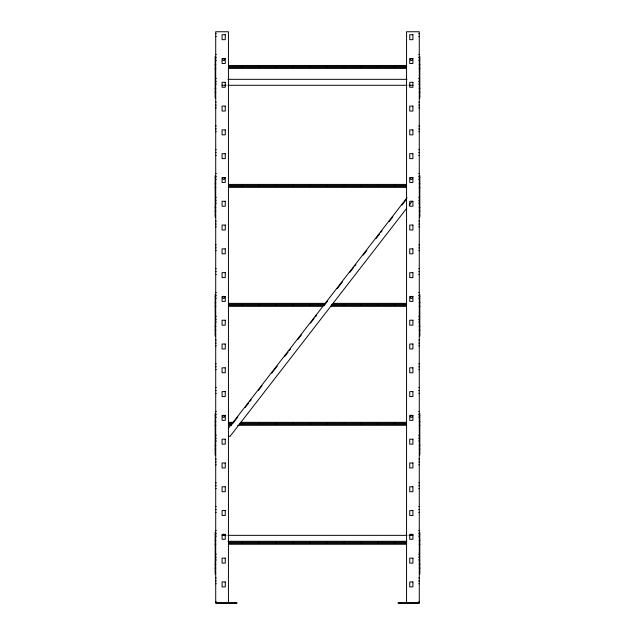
<?xml version="1.0" encoding="UTF-8"?>
<svg xmlns="http://www.w3.org/2000/svg" width="635" height="635" viewBox="0 0 635 635"><rect width="100%" height="100%" fill="white"/><g stroke="black" fill="none" stroke-linecap="round" stroke-linejoin="round"><path stroke-width="0.95" d="M224.695 535.599L224.203 534.487A1.119 1.119 0 0 0 223.139 534.487L222.647 535.599M412.353 535.599L411.861 534.487A1.119 1.119 0 0 0 410.797 534.487L410.305 535.599M228.346 428.411L406.987 197.739M232.41 424.005L237.855 416.965M245.126 407.583L248.753 402.892M249.968 401.328L251.182 399.764M258.445 390.382L262.08 385.691M271.772 373.182L277.217 366.141M284.488 356.759L288.115 352.068M289.33 350.504L290.544 348.94M297.807 339.558L301.442 334.867M310.523 323.136L314.158 318.445M315.373 316.881L316.579 315.317M323.85 305.935L327.485 301.244M337.169 288.734L342.622 281.694M349.885 272.312L353.52 267.621M354.735 266.057L355.941 264.493M363.212 255.111L366.847 250.42M375.928 238.689L379.563 233.998M380.77 232.434L381.984 230.87M389.247 221.488L392.882 216.797M401.971 205.065L406.209 199.596M406.694 208.264L229.862 436.586L228.394 435.586M409.115 205.137L412.139 201.224M215.717 33.734L216.249 33.734M418.751 33.734L419.283 33.734M215.717 36.528L216.249 36.528M418.751 36.528L419.283 36.528M215.717 54.554L216.249 54.554M418.751 54.554L419.283 54.554M215.717 56.531L215.186 56.531L215.186 98.171L215.717 98.171M419.283 56.531L419.814 56.531L419.814 98.171L419.283 98.171M215.717 57.523L216.249 57.523M418.751 57.523L419.283 57.523M215.186 58.515L215.717 58.515M419.283 58.515L419.814 58.515M215.717 60.317L216.249 60.317M418.751 60.317L419.283 60.317M215.717 64.46L215.186 64.46A2.484 0.691 0 0 1 215.638 64.564M419.283 64.46L419.814 64.46A2.484 0.691 0 0 0 419.362 64.564M215.186 64.976L215.717 64.976M419.283 64.976L419.814 64.976M228.679 65.453L406.392 65.453M228.679 66.445L406.392 66.445M228.679 67.437L406.392 67.437M215.717 68.294L215.186 68.294A2.484 0.691 0 0 1 215.638 68.397M419.283 68.294L419.814 68.294A2.484 0.691 0 0 0 419.362 68.397M228.679 68.429L406.392 68.429M215.186 68.81L215.717 68.81M419.283 68.81L419.814 68.81M215.717 78.343L216.249 78.343M418.751 78.343L419.283 78.343M228.013 79.335L406.987 79.335M215.717 81.32L216.249 81.32M418.751 81.32L419.283 81.32M215.717 84.114L216.249 84.114M418.751 84.114L419.283 84.114M222.083 85.28L226.036 85.28M228.013 85.28L406.987 85.28M408.964 85.28L412.917 85.28M215.717 88.257L215.186 88.257A2.484 0.691 0 0 1 215.638 88.36M419.283 88.257L419.814 88.257A2.484 0.691 0 0 0 419.362 88.36M215.186 88.765L215.717 88.765M419.283 88.765L419.814 88.765M215.717 92.083L215.186 92.083A2.484 0.691 0 0 1 215.638 92.186M419.283 92.083L419.814 92.083A2.484 0.691 0 0 0 419.362 92.186M215.186 92.599L215.717 92.599M419.283 92.599L419.814 92.599M215.186 96.187L215.717 96.187M419.283 96.187L419.814 96.187M215.717 102.132L216.249 102.132M418.751 102.132L419.283 102.132M215.717 105.108L216.249 105.108M418.751 105.108L419.283 105.108M215.717 107.902L216.249 107.902M418.751 107.902L419.283 107.902M215.717 125.928L216.249 125.928M418.751 125.928L419.283 125.928M215.717 128.897L216.249 128.897M418.751 128.897L419.283 128.897M215.717 131.691L216.249 131.691M418.751 131.691L419.283 131.691M215.717 149.717L216.249 149.717M418.751 149.717L419.283 149.717M215.717 152.694L216.249 152.694M418.751 152.694L419.283 152.694M215.717 155.488L216.249 155.488M418.751 155.488L419.283 155.488M215.717 173.506L216.249 173.506M418.751 173.506L419.283 173.506M215.717 175.49L215.186 175.49L215.186 217.13L215.717 217.13M419.283 175.49L419.814 175.49L419.814 217.13L419.283 217.13M215.717 176.482L216.249 176.482M418.751 176.482L419.283 176.482M215.186 177.475L215.717 177.475M419.283 177.475L419.814 177.475M215.717 179.276L216.249 179.276M418.751 179.276L419.283 179.276M215.717 183.42L215.186 183.42A2.484 0.691 0 0 1 215.638 183.523M419.283 183.42L419.814 183.42A2.484 0.691 0 0 0 419.362 183.523M215.186 183.936L215.717 183.936M419.283 183.936L419.814 183.936M228.679 184.412L406.392 184.412M228.679 185.404L406.392 185.404M228.679 186.396L406.392 186.396M215.717 187.254L215.186 187.254A2.484 0.691 0 0 1 215.638 187.357M419.283 187.254L419.814 187.254A2.484 0.691 0 0 0 419.362 187.357M228.679 187.388L406.392 187.388M215.186 187.769L215.717 187.769M419.283 187.769L419.814 187.769M215.717 197.302L216.249 197.302M418.751 197.302L419.283 197.302M215.717 200.279L216.249 200.279M418.751 200.279L419.283 200.279M215.717 203.073L216.249 203.073M418.751 203.073L419.283 203.073M215.717 207.216L215.186 207.216A2.484 0.691 0 0 1 215.638 207.32M419.283 207.216L419.814 207.216A2.484 0.691 0 0 0 419.362 207.32M215.186 207.724L215.717 207.724M419.283 207.724L419.814 207.724M215.717 211.042L215.186 211.042A2.484 0.691 0 0 1 215.638 211.145M419.283 211.042L419.814 211.042A2.484 0.691 0 0 0 419.362 211.145M215.186 211.558L215.717 211.558M419.283 211.558L419.814 211.558M215.186 215.146L215.717 215.146M419.283 215.146L419.814 215.146M215.717 221.091L216.249 221.091M418.751 221.091L419.283 221.091M215.717 224.068L216.249 224.068M418.751 224.068L419.283 224.068M215.717 226.862L216.249 226.862M418.751 226.862L419.283 226.862M215.717 244.888L216.249 244.888M418.751 244.888L419.283 244.888M215.717 247.856L216.249 247.856M418.751 247.856L419.283 247.856M215.717 250.65L216.249 250.65M418.751 250.65L419.283 250.65M215.717 268.676L216.249 268.676M418.751 268.676L419.283 268.676M215.717 271.653L216.249 271.653M418.751 271.653L419.283 271.653M215.717 274.447L216.249 274.447M418.751 274.447L419.283 274.447M215.717 292.465L216.249 292.465M418.751 292.465L419.283 292.465M215.717 294.449L215.186 294.449L215.186 336.09L215.717 336.09M419.283 294.449L419.814 294.449L419.814 336.09L419.283 336.09M215.717 295.442L216.249 295.442M418.751 295.442L419.283 295.442M215.186 296.434L215.717 296.434M419.283 296.434L419.814 296.434M215.717 298.236L216.249 298.236M418.751 298.236L419.283 298.236M215.717 302.379L215.186 302.379A2.484 0.691 0 0 1 215.638 302.482M419.283 302.379L419.814 302.379A2.484 0.691 0 0 0 419.362 302.482M215.186 302.895L215.717 302.895M419.283 302.895L419.814 302.895M228.679 303.371L325.438 303.371M333.335 303.371L406.392 303.371M228.679 304.363L324.445 304.363M331.359 304.363L406.392 304.363M228.679 305.356L324.445 305.356M331.359 305.356L406.392 305.356M215.717 306.213L215.186 306.213A2.484 0.691 0 0 1 215.638 306.316M419.283 306.213L419.814 306.213A2.484 0.691 0 0 0 419.362 306.316M228.679 306.348L322.477 306.348M330.375 306.348L406.392 306.348M215.186 306.729L215.717 306.729M419.283 306.729L419.814 306.729M215.717 316.262L216.249 316.262M418.751 316.262L419.283 316.262M215.717 319.238L216.249 319.238M418.751 319.238L419.283 319.238M215.717 322.032L216.249 322.032M418.751 322.032L419.283 322.032M215.717 326.176L215.186 326.176A2.484 0.691 0 0 1 215.638 326.279M419.283 326.176L419.814 326.176A2.484 0.691 0 0 0 419.362 326.279M215.186 326.684L215.717 326.684M419.283 326.684L419.814 326.684M215.717 330.002L215.186 330.002A2.484 0.691 0 0 1 215.638 330.105M419.283 330.002L419.814 330.002A2.484 0.691 0 0 0 419.362 330.105M215.186 330.517L215.717 330.517M419.283 330.517L419.814 330.517M215.186 334.105L215.717 334.105M419.283 334.105L419.814 334.105M215.717 340.05L216.249 340.05M418.751 340.05L419.283 340.05M215.717 343.027L216.249 343.027M418.751 343.027L419.283 343.027M215.717 345.821L216.249 345.821M418.751 345.821L419.283 345.821M215.717 363.847L216.249 363.847M418.751 363.847L419.283 363.847M215.717 366.816L216.249 366.816M418.751 366.816L419.283 366.816M215.717 369.61L216.249 369.61M418.751 369.61L419.283 369.61M215.717 387.636L216.249 387.636M418.751 387.636L419.283 387.636M215.717 390.612L216.249 390.612M418.751 390.612L419.283 390.612M215.717 393.406L216.249 393.406M418.751 393.406L419.283 393.406M215.717 411.424L216.249 411.424M418.751 411.424L419.283 411.424M215.717 413.409L215.186 413.409L215.186 455.049L215.717 455.049M419.283 413.409L419.814 413.409L419.814 455.049L419.283 455.049M215.717 414.401L216.249 414.401M418.751 414.401L419.283 414.401M215.186 415.393L215.717 415.393M419.283 415.393L419.814 415.393M215.717 417.195L216.249 417.195M418.751 417.195L419.283 417.195M215.717 421.338L215.186 421.338A2.484 0.691 0 0 1 215.638 421.442M419.283 421.338L419.814 421.338A2.484 0.691 0 0 0 419.362 421.442M215.186 421.854L215.717 421.854M419.283 421.854L419.814 421.854M228.679 422.331L233.616 422.331M240.53 422.331L406.392 422.331M228.679 423.323L232.632 423.323M239.538 423.323L406.392 423.323M228.679 424.315L231.64 424.315M239.538 424.315L406.392 424.315M215.717 425.172L215.186 425.172A2.484 0.691 0 0 1 215.638 425.275M419.283 425.172L419.814 425.172A2.484 0.691 0 0 0 419.362 425.275M228.679 425.307L231.64 425.307M237.561 425.307L406.392 425.307M215.186 425.688L215.717 425.688M419.283 425.688L419.814 425.688M215.717 435.221L216.249 435.221M418.751 435.221L419.283 435.221M215.717 438.198L216.249 438.198M418.751 438.198L419.283 438.198M215.717 440.992L216.249 440.992M418.751 440.992L419.283 440.992M215.717 445.135L215.186 445.135A2.484 0.691 0 0 1 215.638 445.238M419.283 445.135L419.814 445.135A2.484 0.691 0 0 0 419.362 445.238M215.186 445.643L215.717 445.643M419.283 445.643L419.814 445.643M215.717 448.961L215.186 448.961A2.484 0.691 0 0 1 215.638 449.064M419.283 448.961L419.814 448.961A2.484 0.691 0 0 0 419.362 449.064M215.186 449.477L215.717 449.477M419.283 449.477L419.814 449.477M215.186 453.065L215.717 453.065M419.283 453.065L419.814 453.065M215.717 459.01L216.249 459.01M418.751 459.01L419.283 459.01M215.717 461.986L216.249 461.986M418.751 461.986L419.283 461.986M215.717 464.78L216.249 464.78M418.751 464.78L419.283 464.78M215.717 482.806L216.249 482.806M418.751 482.806L419.283 482.806M215.717 485.775L216.249 485.775M418.751 485.775L419.283 485.775M215.717 488.569L216.249 488.569M418.751 488.569L419.283 488.569M215.717 506.595L216.249 506.595M418.751 506.595L419.283 506.595M215.717 509.572L216.249 509.572M418.751 509.572L419.283 509.572M215.717 512.366L216.249 512.366M418.751 512.366L419.283 512.366M215.717 530.384L216.249 530.384M418.751 530.384L419.283 530.384M215.717 532.368L215.186 532.368L215.186 574.008L215.717 574.008M419.283 532.368L419.814 532.368L419.814 574.008L419.283 574.008M215.717 533.36L216.249 533.36M418.751 533.36L419.283 533.36M215.186 534.352L215.717 534.352M419.283 534.352L419.814 534.352M222.083 535.345L226.036 535.345M228.013 535.345L406.987 535.345M408.964 535.345L412.917 535.345M215.717 536.154L216.249 536.154M418.751 536.154L419.283 536.154M215.717 540.298L215.186 540.298A2.484 0.691 0 0 1 215.638 540.401M419.283 540.298L419.814 540.298A2.484 0.691 0 0 0 419.362 540.401M215.186 540.814L215.717 540.814M419.283 540.814L419.814 540.814M228.013 541.29L406.987 541.29M228.679 542.282L406.392 542.282M228.679 543.274L406.392 543.274M215.717 544.131L215.186 544.131A2.484 0.691 0 0 1 215.638 544.235M419.283 544.131L419.814 544.131A2.484 0.691 0 0 0 419.362 544.235M228.679 544.266L406.392 544.266M215.186 544.647L215.717 544.647M419.283 544.647L419.814 544.647M215.717 554.18L216.249 554.18M418.751 554.18L419.283 554.18M215.717 557.157L216.249 557.157M418.751 557.157L419.283 557.157M215.717 559.951L216.249 559.951M418.751 559.951L419.283 559.951M215.717 564.094L215.186 564.094A2.484 0.691 0 0 1 215.638 564.197M419.283 564.094L419.814 564.094A2.484 0.691 0 0 0 419.362 564.197M215.186 564.602L215.717 564.602M419.283 564.602L419.814 564.602M215.717 567.92L215.186 567.92A2.484 0.691 0 0 1 215.638 568.023M419.283 567.92L419.814 567.92A2.484 0.691 0 0 0 419.362 568.023M215.186 568.436L215.717 568.436M419.283 568.436L419.814 568.436M215.186 572.024L215.717 572.024M419.283 572.024L419.814 572.024M215.717 577.969L216.249 577.969M418.751 577.969L419.283 577.969M215.717 580.946L216.249 580.946M418.751 580.946L419.283 580.946M215.717 583.74L216.249 583.74M418.751 583.74L419.283 583.74M215.717 601.766L216.249 601.766M418.751 601.766L419.283 601.766M215.717 602.758L236.926 602.758L236.926 603.25L215.717 603.25L215.717 31.75L228.441 31.75L228.441 602.758M419.283 602.758L398.074 602.758L398.074 603.25L419.283 603.25L419.283 31.75L406.559 31.75L406.559 602.758M400.201 602.758L400.201 603.25M234.799 602.758L234.799 603.25M222.647 59.253L223.139 60.365A1.119 1.119 0 0 0 224.203 60.365L224.726 59.507L224.203 58.65A1.119 1.119 0 0 0 223.139 58.65L222.647 59.253M222.647 178.213L223.139 179.324A1.119 1.119 0 0 0 224.203 179.324L224.726 178.467L224.203 177.609A1.119 1.119 0 0 0 223.139 177.609L222.647 178.213M241.713 66.81C242.372 68.723 243.276 65.461 241.713 66.81M222.647 297.172L223.139 298.283A1.119 1.119 0 0 0 224.203 298.283L224.726 297.426L224.203 296.569A1.119 1.119 0 0 0 223.139 296.569L222.647 297.172M241.713 185.769C242.372 187.682 243.276 184.42 241.713 185.769M258.675 66.81C259.342 68.723 260.239 65.461 258.675 66.81M222.647 416.131L223.139 417.243A1.119 1.119 0 0 0 224.203 417.243L224.726 416.385L224.203 415.528A1.119 1.119 0 0 0 223.139 415.528L222.647 416.131M241.713 304.729C242.372 306.641 243.276 303.379 241.713 304.729M258.675 185.769C259.342 187.682 260.239 184.42 258.675 185.769M275.638 66.81C276.304 68.723 277.201 65.461 275.638 66.81M241.713 423.688C242.372 425.601 243.276 422.339 241.713 423.688M258.675 304.729C259.342 306.641 260.239 303.379 258.675 304.729M275.638 185.769C276.304 187.682 277.201 184.42 275.638 185.769M292.6 66.81C293.267 68.723 294.164 65.461 292.6 66.81M241.713 542.647C242.372 544.56 243.276 541.298 241.713 542.647M258.675 423.688C259.342 425.601 260.239 422.339 258.675 423.688M275.638 304.729C276.304 306.641 277.201 303.379 275.638 304.729M292.6 185.769C293.267 187.682 294.164 184.42 292.6 185.769M309.562 66.81C310.229 68.723 311.134 65.461 309.562 66.81M258.675 542.647C259.342 544.56 260.239 541.298 258.675 542.647M275.638 423.688C276.304 425.601 277.201 422.339 275.638 423.688M292.6 304.729C293.267 306.641 294.164 303.379 292.6 304.729M309.562 185.769C310.229 187.682 311.134 184.42 309.562 185.769M326.533 66.81C327.192 68.723 328.097 65.461 326.533 66.81M275.638 542.647C276.304 544.56 277.201 541.298 275.638 542.647M292.6 423.688C293.267 425.601 294.164 422.339 292.6 423.688M309.562 304.729C310.229 306.641 311.134 303.379 309.562 304.729M326.533 185.769C327.192 187.682 328.097 184.42 326.533 185.769M343.495 66.81C344.154 68.723 345.059 65.461 343.495 66.81M292.6 542.647C293.267 544.56 294.164 541.298 292.6 542.647M309.562 423.688C310.229 425.601 311.134 422.339 309.562 423.688M343.495 185.769C344.154 187.682 345.059 184.42 343.495 185.769M360.458 66.81C361.124 68.723 362.021 65.461 360.458 66.81M309.562 542.647C310.229 544.56 311.134 541.298 309.562 542.647M326.533 423.688C327.192 425.601 328.097 422.339 326.533 423.688M343.495 304.729C344.154 306.641 345.059 303.379 343.495 304.729M360.458 185.769C361.124 187.682 362.021 184.42 360.458 185.769M377.42 66.81C378.087 68.723 378.984 65.461 377.42 66.81M326.533 542.647C327.192 544.56 328.097 541.298 326.533 542.647M343.495 423.688C344.154 425.601 345.059 422.339 343.495 423.688M360.458 304.729C361.124 306.641 362.021 303.379 360.458 304.729M377.42 185.769C378.087 187.682 378.984 184.42 377.42 185.769M394.383 66.81C395.049 68.723 395.946 65.461 394.383 66.81M410.305 59.253L410.797 60.365A1.119 1.119 0 0 0 411.861 60.365L412.393 59.507L411.861 58.65A1.119 1.119 0 0 0 410.797 58.65L410.305 59.253M343.495 542.647C344.154 544.56 345.059 541.298 343.495 542.647M360.458 423.688C361.124 425.601 362.021 422.339 360.458 423.688M377.42 304.729C378.087 306.641 378.984 303.379 377.42 304.729M394.383 185.769C395.049 187.682 395.946 184.42 394.383 185.769M410.305 178.213L410.797 179.324A1.119 1.119 0 0 0 411.861 179.324L412.393 178.467L411.861 177.609A1.119 1.119 0 0 0 410.797 177.609L410.305 178.213M360.458 542.647C361.124 544.56 362.021 541.298 360.458 542.647M377.42 423.688C378.087 425.601 378.984 422.339 377.42 423.688M394.383 304.729C395.049 306.641 395.946 303.379 394.383 304.729M410.305 297.172L410.797 298.283A1.119 1.119 0 0 0 411.861 298.283L412.393 297.426L411.861 296.569A1.119 1.119 0 0 0 410.797 296.569L410.305 297.172M377.42 542.647C378.087 544.56 378.984 541.298 377.42 542.647M394.383 423.688C395.049 425.601 395.946 422.339 394.383 423.688M410.305 416.131L410.797 417.243A1.119 1.119 0 0 0 411.861 417.243L412.393 416.385L411.861 415.528A1.119 1.119 0 0 0 410.797 415.528L410.305 416.131M394.383 542.647C395.049 544.56 395.946 541.298 394.383 542.647M225.258 34.727L222.083 34.727L222.083 39.68L225.258 39.68L225.258 34.727M412.917 34.727L409.742 34.727L409.742 39.68L412.917 39.68L412.917 34.727M225.258 58.515L222.083 58.515L222.083 63.476L225.258 63.476L225.258 58.515M412.917 58.515L409.742 58.515L409.742 63.476L412.917 63.476L412.917 58.515M225.258 82.304L222.083 82.304L222.083 87.265L225.258 87.265L225.258 82.304M412.917 82.304L409.742 82.304L409.742 87.265L412.917 87.265L412.917 82.304M225.258 106.101L222.083 106.101L222.083 111.054L225.258 111.054L225.258 106.101M412.917 106.101L409.742 106.101L409.742 111.054L412.917 111.054L412.917 106.101M225.258 129.889L222.083 129.889L222.083 134.85L225.258 134.85L225.258 129.889M412.917 129.889L409.742 129.889L409.742 134.85L412.917 134.85L412.917 129.889M225.258 153.686L222.083 153.686L222.083 158.639L225.258 158.639L225.258 153.686M412.917 153.686L409.742 153.686L409.742 158.639L412.917 158.639L412.917 153.686M225.258 177.475L222.083 177.475L222.083 182.435L225.258 182.435L225.258 177.475M412.917 177.475L409.742 177.475L409.742 182.435L412.917 182.435L412.917 177.475M225.258 201.263L222.083 201.263L222.083 206.224L225.258 206.224L225.258 201.263M412.917 201.263L409.742 201.263L409.742 206.224L412.917 206.224L412.917 201.263M225.258 225.06L222.083 225.06L222.083 230.013L225.258 230.013L225.258 225.06M412.917 225.06L409.742 225.06L409.742 230.013L412.917 230.013L412.917 225.06M225.258 248.849L222.083 248.849L222.083 253.809L225.258 253.809L225.258 248.849M412.917 248.849L409.742 248.849L409.742 253.809L412.917 253.809L412.917 248.849M225.258 272.645L222.083 272.645L222.083 277.598L225.258 277.598L225.258 272.645M412.917 272.645L409.742 272.645L409.742 277.598L412.917 277.598L412.917 272.645M225.258 296.434L222.083 296.434L222.083 301.395L225.258 301.395L225.258 296.434M412.917 296.434L409.742 296.434L409.742 301.395L412.917 301.395L412.917 296.434M225.258 320.223L222.083 320.223L222.083 325.183L225.258 325.183L225.258 320.223M412.917 320.223L409.742 320.223L409.742 325.183L412.917 325.183L412.917 320.223M225.258 344.019L222.083 344.019L222.083 348.972L225.258 348.972L225.258 344.019M412.917 344.019L409.742 344.019L409.742 348.972L412.917 348.972L412.917 344.019M225.258 367.808L222.083 367.808L222.083 372.769L225.258 372.769L225.258 367.808M412.917 367.808L409.742 367.808L409.742 372.769L412.917 372.769L412.917 367.808M225.258 391.604L222.083 391.604L222.083 396.558L225.258 396.558L225.258 391.604M412.917 391.604L409.742 391.604L409.742 396.558L412.917 396.558L412.917 391.604M225.258 415.393L222.083 415.393L222.083 420.354L225.258 420.354L225.258 415.393M412.917 415.393L409.742 415.393L409.742 420.354L412.917 420.354L412.917 415.393M225.258 439.182L222.083 439.182L222.083 444.143L225.258 444.143L225.258 439.182M412.917 439.182L409.742 439.182L409.742 444.143L412.917 444.143L412.917 439.182M225.258 462.978L222.083 462.978L222.083 467.931L225.258 467.931L225.258 462.978M412.917 462.978L409.742 462.978L409.742 467.931L412.917 467.931L412.917 462.978M225.258 486.767L222.083 486.767L222.083 491.728L225.258 491.728L225.258 486.767M412.917 486.767L409.742 486.767L409.742 491.728L412.917 491.728L412.917 486.767M225.258 510.564L222.083 510.564L222.083 515.517L225.258 515.517L225.258 510.564M412.917 510.564L409.742 510.564L409.742 515.517L412.917 515.517L412.917 510.564M225.258 534.352L222.083 534.352L222.083 539.306L225.258 539.306L225.258 534.352M412.917 534.352L409.742 534.352L409.742 539.306L412.917 539.306L412.917 534.352M225.258 558.141L222.083 558.141L222.083 563.102L225.258 563.102L225.258 558.141M412.917 558.141L409.742 558.141L409.742 563.102L412.917 563.102L412.917 558.141M225.258 581.938L222.083 581.938L222.083 586.891L225.258 586.891L225.258 581.938M412.917 581.938L409.742 581.938L409.742 586.891L412.917 586.891L412.917 581.938"/></g></svg>
